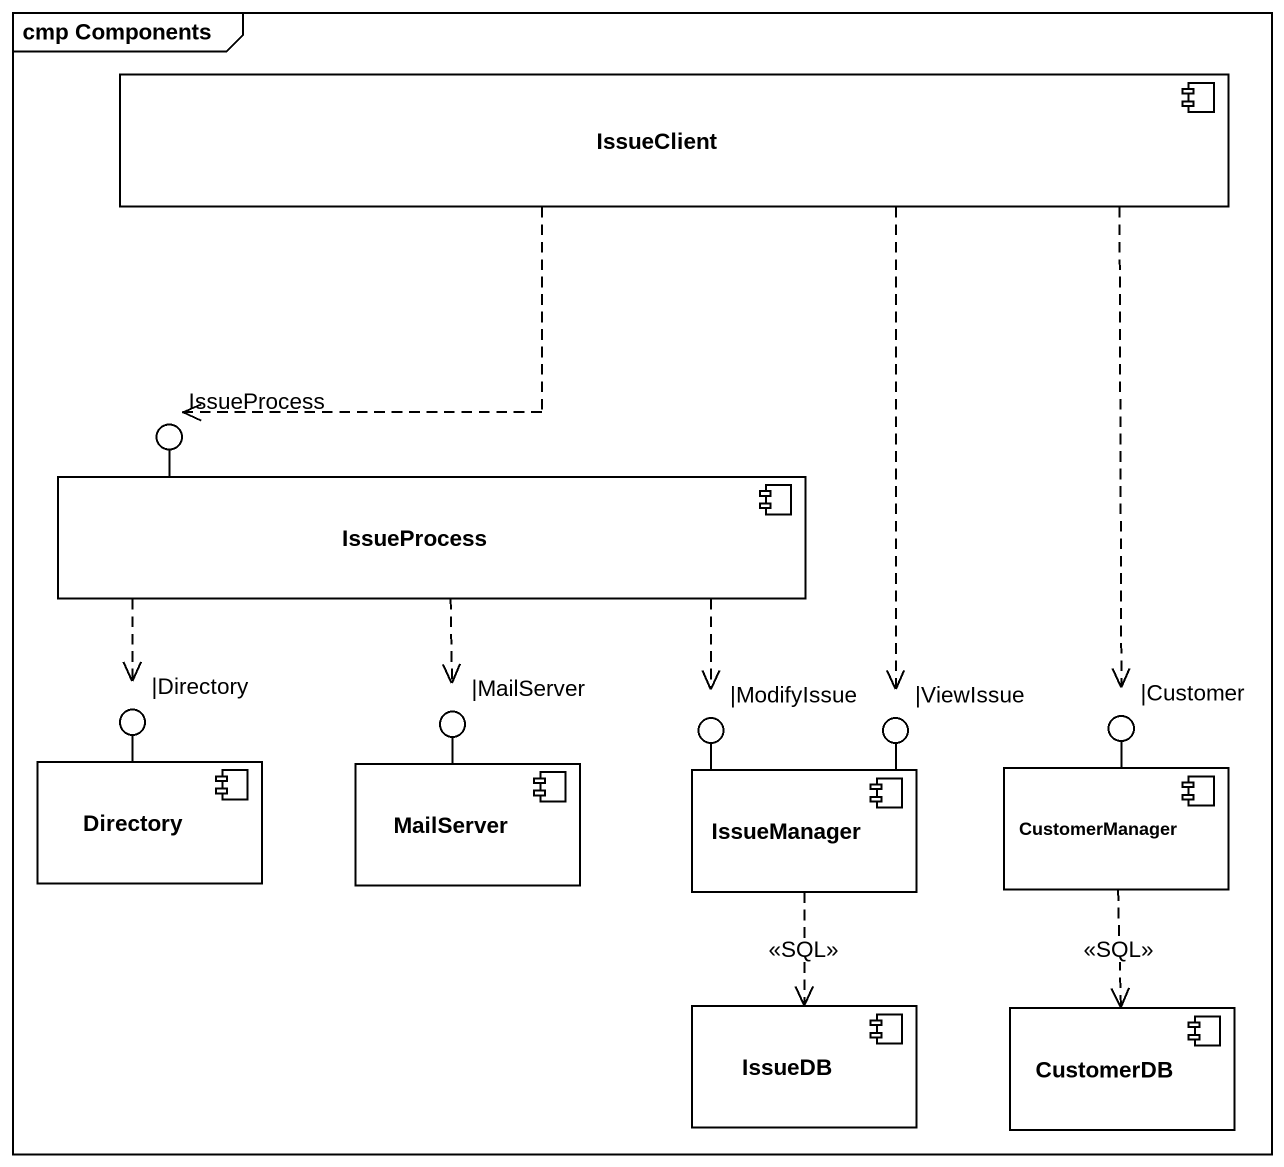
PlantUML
@startuml
mainframe cmp Components
component IssueClient
() IssueProcess
component "IssueProcess" as IssueProcess_2
component Directory
() "|Directory" as Directory_2
component MailServer
() "|MailServer" as MailServer_2
component IssueManager
() "|ModifyIssue" as ModifyIssue
() "|ViewIssue" as ViewIssue
component CustomerManager
() "|Customer" as Customer
component IssueDB
component CustomerDB
IssueProcess_2 -left- IssueProcess
Directory -up- Directory_2
MailServer -up- MailServer_2
IssueManager -up- ModifyIssue
IssueManager -up- ViewIssue
CustomerManager -up- Customer
IssueClient .left.> IssueProcess
IssueClient ..> ViewIssue
IssueClient ..> Customer
IssueProcess_2 ..> Directory_2
IssueProcess_2 ..> MailServer_2
IssueProcess_2 ..> ModifyIssue
IssueManager ..> IssueDB : <<SQL>>
CustomerManager ..> CustomerDB : <<SQL>>
@enduml
